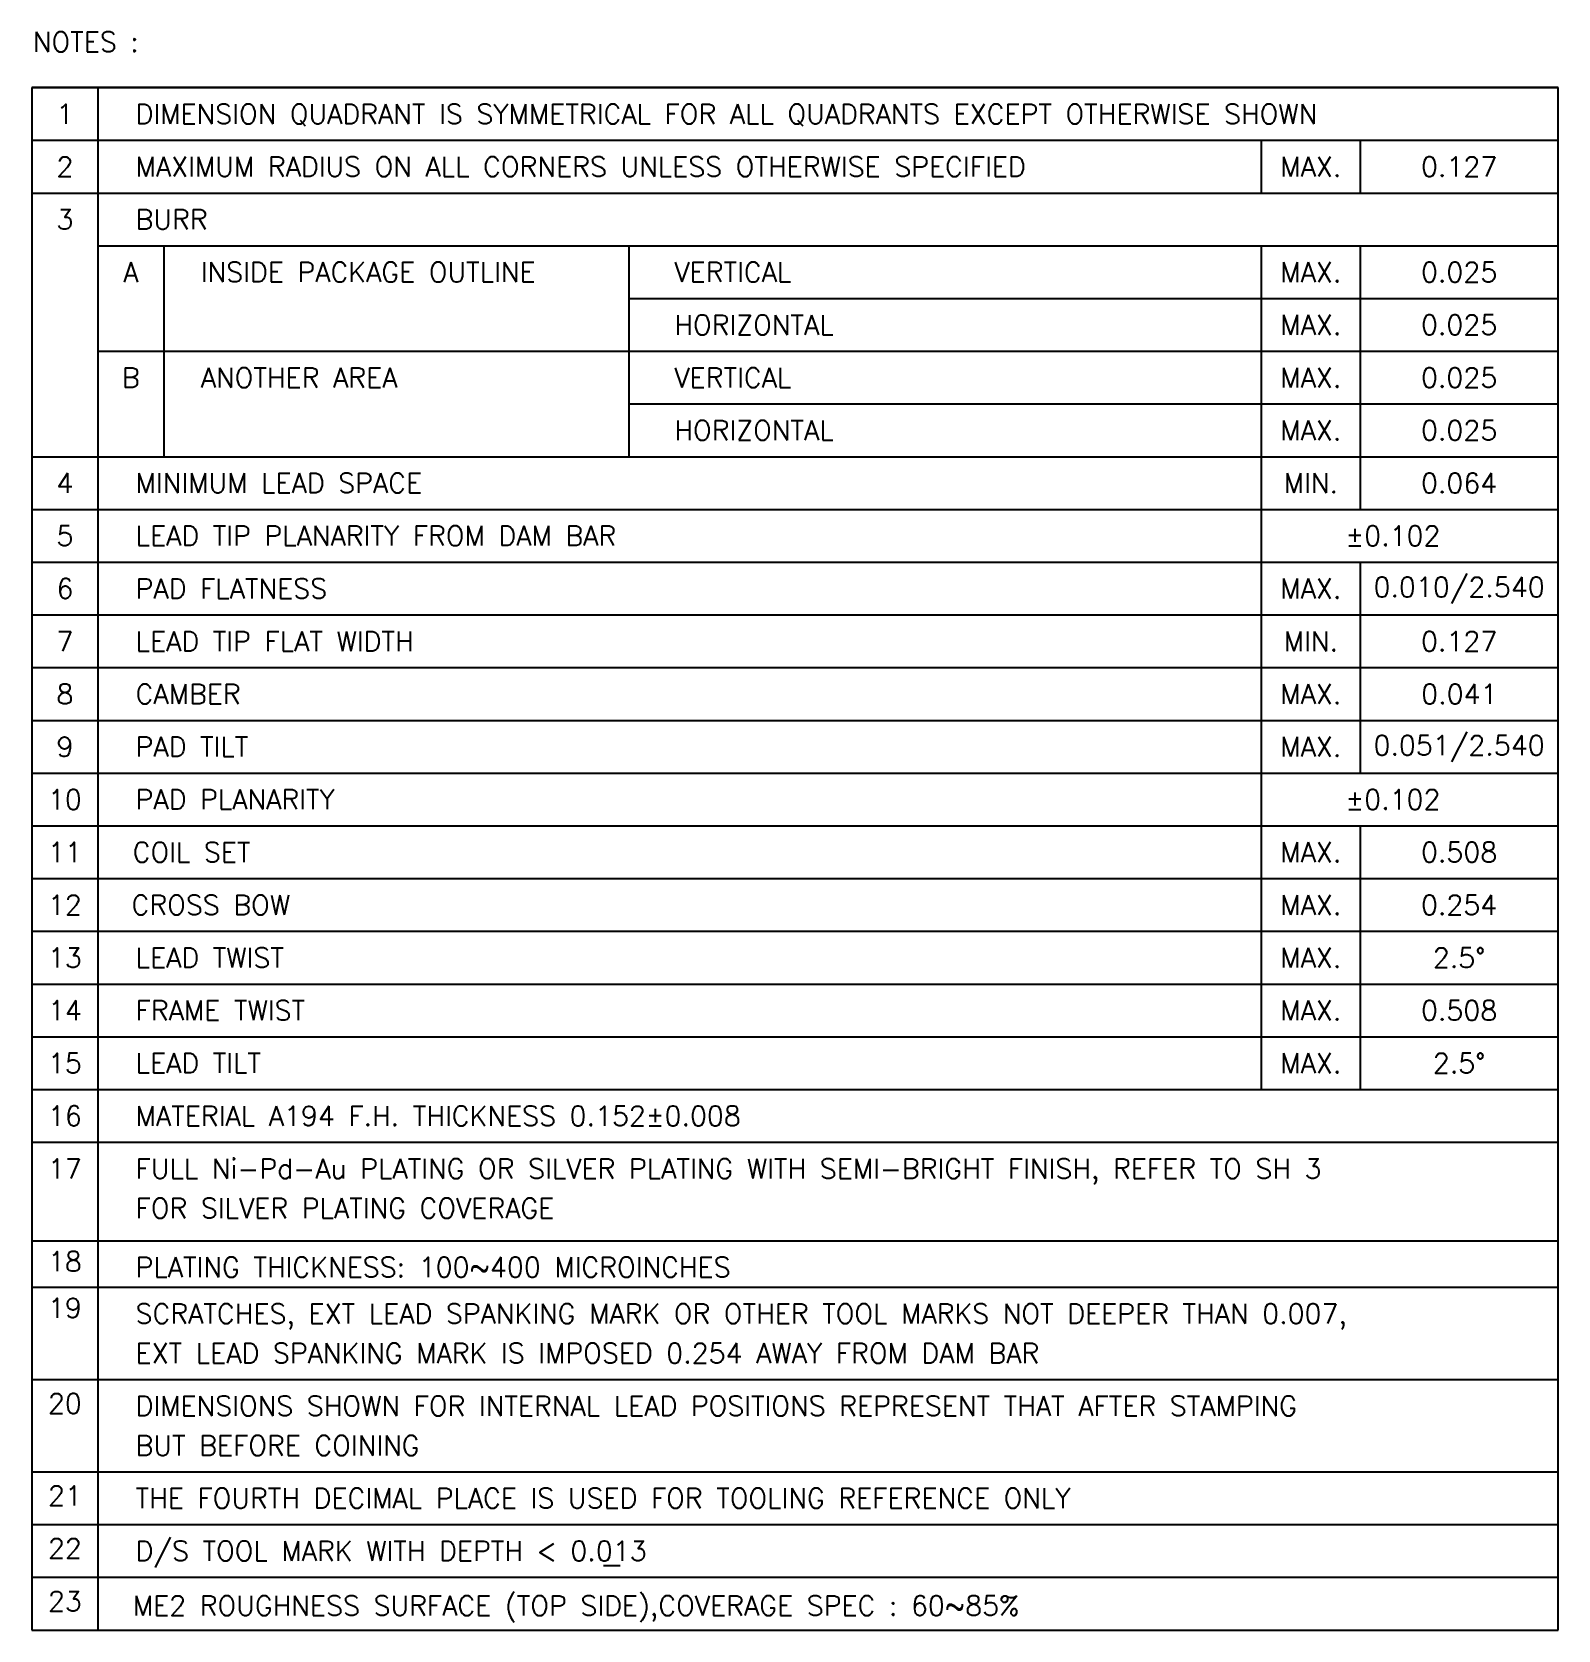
# Model space of a CAD drawing. Extents: x 331 to 500, y -107 to 70.
import ezdxf
from ezdxf.enums import TextEntityAlignment as Align

# ---------------------------------------------------------------- set-up
doc = ezdxf.new("R2010")
doc.units = 0
doc.header["$LTSCALE"] = 20
doc.header["$MEASUREMENT"] = 0
doc.layers.add('Spec.', color=7, linetype='Continuous')
doc.styles.add('SIMPLEX', font='SIMPLEX.shx', dxfattribs={"height": 0.05})

msp = doc.modelspace()

# ---------------------------------------------------------------- linework, layer by layer
at = {"layer": 'Spec.'}
for p, q in [((500.08, 63.68), (331.35, 63.68)), ((331.35, 63.68), (331.35, -106.91)), ((331.35, 63.68), (500.08, 63.68)), ((338.64, 63.68), (338.64, -106.91)), ((500.08, -106.91), (500.08, 63.68)), ((500.08, -96.7), (500.08, 63.68)), ((331.35, 57.85), (500.08, 57.85)), ((467.27, 57.85), (467.27, 52.02)), ((478.21, 57.85), (478.21, 52.02)), ((331.35, 52.02), (500.08, 52.02)), ((338.64, 46.18), (500.08, 46.18)), ((345.93, 46.18), (345.93, 22.86)), ((397.34, 46.18), (397.34, 22.86)), ((467.27, 46.18), (467.27, -47.13)), ((478.21, 46.18), (478.21, 17.02)), ((397.34, 40.35), (500.08, 40.35)), ((338.64, 34.52), (500.08, 34.52)), ((397.34, 28.69), (500.08, 28.69)), ((331.35, 22.86), (500.08, 22.86)), ((331.35, 17.02), (500.08, 17.02)), ((331.35, 11.19), (500.08, 11.19)), ((478.21, 11.19), (478.21, -12.14)), ((331.35, 5.36), (500.08, 5.36)), ((331.35, -0.47), (500.08, -0.47)), ((331.35, -6.3), (500.08, -6.3)), ((331.35, -12.14), (500.08, -12.14)), ((331.35, -17.97), (500.08, -17.97)), ((478.21, -17.97), (478.21, -47.13)), ((331.35, -23.8), (500.08, -23.8)), ((331.35, -29.63), (500.08, -29.63)), ((331.35, -35.46), (500.08, -35.46)), ((331.35, -41.3), (500.08, -41.3)), ((331.35, -47.13), (500.08, -47.13)), ((331.35, -52.96), (500.08, -52.96)), ((331.35, -63.86), (500.08, -63.86)), ((331.35, -69), (500.08, -69)), ((331.35, -79.2), (500.08, -79.2)), ((331.35, -89.41), (500.08, -89.41)), ((331.35, -95.24), (500.08, -95.24)), ((394.54, -99.76), (396.39, -99.76)), ((331.35, -101.07), (500.08, -101.07)), ((331.35, -106.91), (500.08, -106.91))]:
    msp.add_line(p, q, dxfattribs=at)

# ---------------------------------------------------------------- texts
at = {"layer": 'Spec.', "style": 'SIMPLEX'}
for s, p in [('NOTES :', (331.45, 67.64)), ('DIMENSION QUADRANT IS SYMMETRICAL FOR ALL QUADRANTS EXCEPT OTHERWISE SHOWN', (342.8, 59.67)), ('MAXIMUM RADIUS ON ALL CORNERS UNLESS OTHERWISE SPECIFIED', (342.8, 53.84)), ('BURR', (342.8, 48.01)), ('INSIDE PACKAGE OUTLINE', (350.01, 42.18)), ('VERTICAL', (402.37, 42.18)), ('HORIZONTAL', (402.37, 36.34)), ('ANOTHER AREA', (350.01, 30.51)), ('VERTICAL', (402.37, 30.51)), ('HORIZONTAL', (402.37, 24.68)), ('MINIMUM LEAD SPACE ', (342.8, 18.85)), ('LEAD TIP PLANARITY FROM DAM BAR', (342.8, 13.02)), ('PAD FLATNESS', (342.8, 7.18)), ('LEAD TIP FLAT WIDTH', (342.8, 1.35)), ('CAMBER', (342.8, -4.48)), ('PAD TILT', (342.8, -10.31)), ('PAD PLANARITY ', (342.8, -16.14)), ('COIL SET', (342.48, -21.98)), ('CROSS BOW', (342.36, -27.81)), ('LEAD TWIST', (342.8, -33.64)), ('FRAME TWIST', (342.8, -39.47)), ('LEAD TILT', (342.8, -45.3)), ('MATERIAL A194 F.H. THICKNESS 0.152%%P0.008', (342.8, -51.14)), ('FULL Ni-Pd-Au PLATING OR SILVER PLATING WITH SEMI-BRIGHT FINISH, REFER TO SH 3 ', (342.8, -56.97)), ('FOR SILVER PLATING COVERAGE', (342.8, -61.34)), ('PLATING THICKNESS: 100~400 MICROINCHES', (342.8, -67.87)), ('SCRATCHES, EXT LEAD SPANKING MARK OR OTHER TOOL MARKS NOT DEEPER THAN 0.007,', (342.8, -73.01)), ('EXT LEAD SPANKING MARK IS IMPOSED 0.254 AWAY FROM DAM BAR', (342.8, -77.38)), ('DIMENSIONS SHOWN FOR INTERNAL LEAD POSITIONS REPRESENT THAT AFTER STAMPING', (342.8, -83.21)), ('BUT BEFORE COINING', (342.8, -87.59)), ('THE FOURTH DECIMAL PLACE IS USED FOR TOOLING REFERENCE ONLY', (342.8, -93.42)), ('D/S TOOL MARK WITH DEPTH < 0.013', (342.8, -99.25))]:
    msp.add_text(s, height=2.187, dxfattribs=at).set_placement(p)
for s, height, p in [('1', 2.19, (334.99, 60.76)), ('2', 2.19, (334.99, 54.93)), ('MAX.', 2.187, (472.74, 54.93)), ('0.127', 2.187, (489.14, 54.93)), ('3', 2.19, (334.99, 49.1)), ('A', 2.19, (342.28, 43.27)), ('MAX.', 2.187, (472.74, 43.27)), ('0.025', 2.187, (489.14, 43.27)), ('MAX.', 2.187, (472.74, 37.44)), ('0.025', 2.187, (489.14, 37.44)), ('B', 2.19, (342.28, 31.6)), ('MAX.', 2.187, (472.74, 31.6)), ('0.025', 2.187, (489.14, 31.6)), ('MAX.', 2.187, (472.74, 25.77)), ('0.025', 2.187, (489.14, 25.77)), ('4', 2.19, (334.99, 19.94)), ('MIN.', 2.187, (472.74, 19.94)), ('0.064', 2.187, (489.14, 19.94)), ('5', 2.19, (334.99, 14.11)), ('%%P0.102', 2.187, (481.83, 14.11)), ('6', 2.19, (334.99, 8.28)), ('MAX.', 2.187, (472.74, 8.28)), ('0.010/2.540', 2.187, (489.14, 8.28)), ('7', 2.19, (334.99, 2.44)), ('MIN.', 2.187, (472.74, 2.44)), ('0.127', 2.187, (489.14, 2.44)), ('8', 2.19, (334.99, -3.39)), ('MAX.', 2.187, (472.74, -3.39)), ('0.041', 2.187, (489.17, -3.39)), ('9', 2.19, (334.99, -9.22)), ('MAX.', 2.187, (472.74, -9.22)), ('0.051/2.540', 2.187, (489.14, -9.22)), ('10', 2.187, (334.99, -15.05)), ('%%P0.102', 2.187, (481.83, -15.05)), ('11', 2.187, (334.99, -20.88)), ('MAX.', 2.187, (472.74, -20.88)), ('0.508', 2.187, (489.14, -20.88)), ('12', 2.187, (334.99, -26.72)), ('MAX.', 2.187, (472.74, -26.72)), ('0.254', 2.187, (489.14, -26.72)), ('13', 2.187, (334.99, -32.55)), ('MAX.', 2.187, (472.74, -32.55)), ('2.5%%D', 2.187, (489.14, -32.55)), ('14', 2.187, (334.99, -38.38)), ('MAX.', 2.187, (472.74, -38.38)), ('0.508', 2.187, (489.14, -38.38)), ('15', 2.187, (334.99, -44.21)), ('MAX.', 2.187, (472.74, -44.21)), ('2.5%%D', 2.187, (489.14, -44.21)), ('16', 2.187, (334.99, -50.04)), ('17', 2.187, (334.99, -55.88)), ('18', 2.187, (334.99, -66.14)), ('19', 2.187, (334.99, -71.28)), ('20', 2.187, (334.99, -81.85)), ('21', 2.187, (334.99, -92.05)), ('22', 2.187, (334.99, -97.88)), ('23', 2.187, (334.99, -103.72))]:
    msp.add_text(s, height=height, dxfattribs=at).set_placement(p, align=Align.MIDDLE)
at = {"layer": 'Spec.', "color": 1, "style": 'SIMPLEX'}
msp.add_text('ME2 ROUGHNESS SURFACE (TOP SIDE),COVERAGE SPEC : 60~85%%%', height=2.187, dxfattribs=at).set_placement((342.49, -105.3))

doc.saveas('drawing.dxf')
